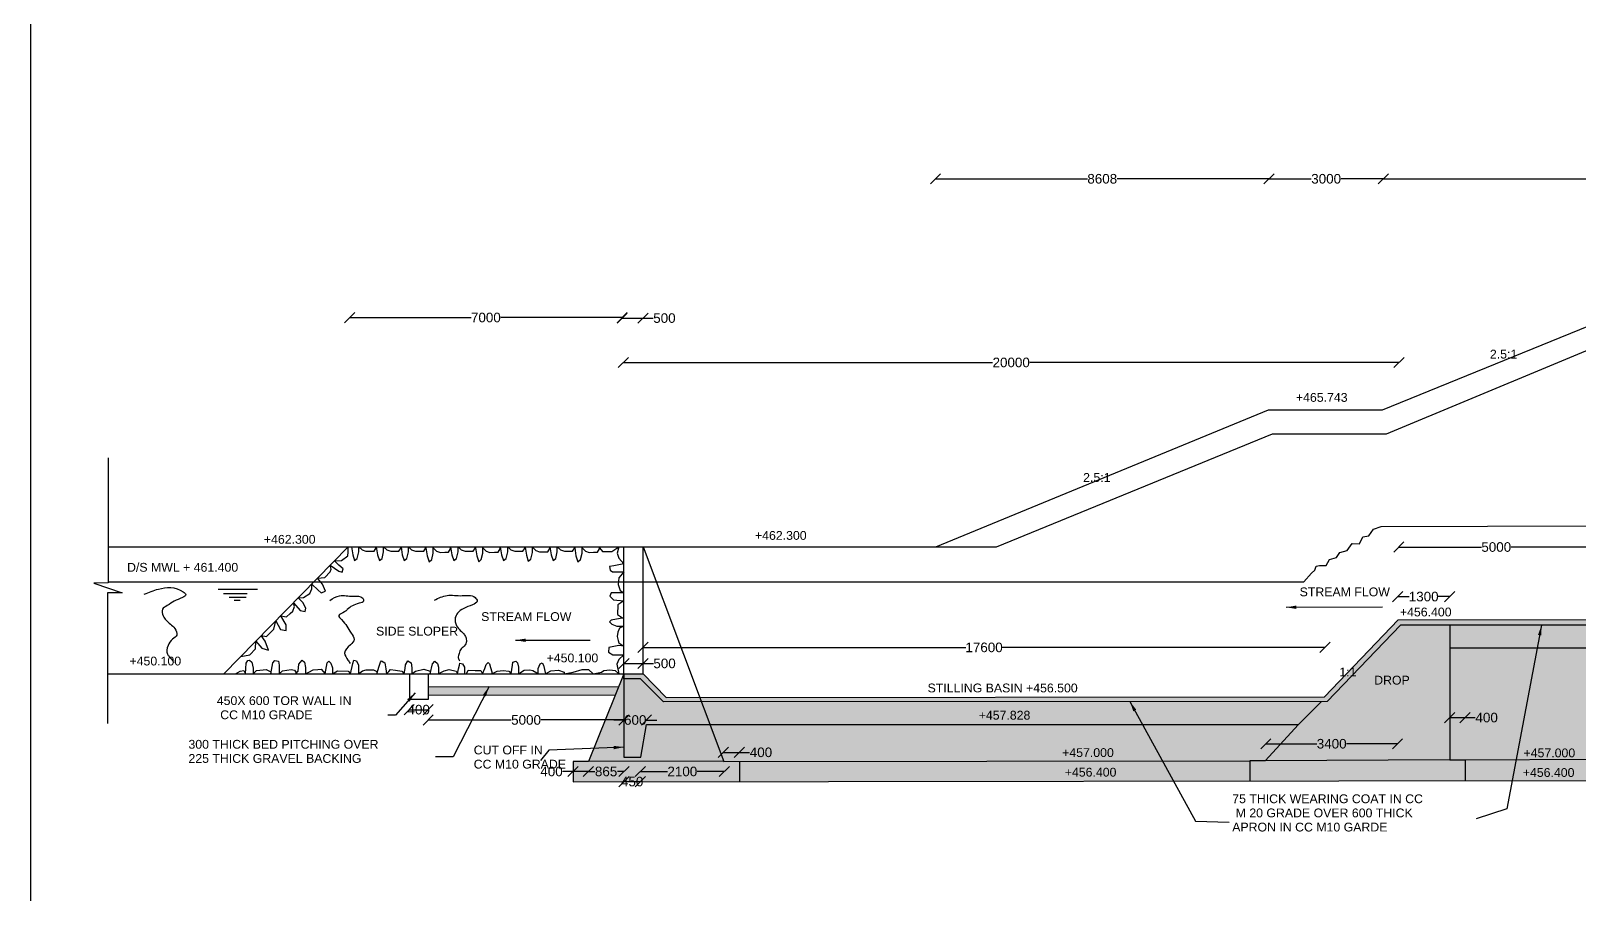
# Model space of a CAD drawing. Header units: metres. Extents: x 19593 to 20495, y 19582 to 20217.
# Drawn here: x 19593.2 to 19835.1, y 19947.4 to 20082.2 of the extents above; entities that cross this region are included whole.
import ezdxf

# ---------------------------------------------------------------- set-up
doc = ezdxf.new("R2010")
doc.units = ezdxf.units.M
doc.header["$MEASUREMENT"] = 0
doc.layers.add('DRAWING', color=2, linetype='Continuous')
doc.layers.add('TEXT', color=255, linetype='Continuous')
doc.styles.get("Standard").update_dxf_attribs({"font": 'arial.ttf'})
doc.dimstyles.get("Standard").update_dxf_attribs({"dimtxt": 1.5, "dimasz": 1.6, "dimexe": 0.18, "dimexo": 0.0625, "dimgap": 0.09, "dimtad": 0, "dimtih": 1, "dimtoh": 1, "dimdec": 4, "dimzin": 0, "dimdsep": 46, "dimtxsty": 'Standard', "dimblk": 'OBLIQUE', "dimcen": 0.09, "dimse1": 1, "dimse2": 1, "dimadec": 0, "dimazin": 0, "dimtfac": 1, "dimtdec": 4, "dimtofl": 0, "dimtmove": 0, "dimatfit": 3, "dimfxl": 1, "dimtolj": 1, "dimtzin": 0, "dimarcsym": 0})
pattern_1 = [(50, (0, 0), (0.537945137, -0.047064101), [0.05625, -0.61875]), (355, (0, 0), (-0.1040635, 0.5641441), [0.045, -0.495]), (100.4514445, (0.04483, -0.0039), (0.433881635, 0.517079993), [0.047805144, -0.525856584]), (46.1842, (0, 0.15), (0.800430998, -0.12413946), [0.084375, -0.928125]), (96.6356355, (0.0667, 0.13966), (0.70099646, 0.73058895), [0.071707756, -0.78878532]), (351.184164, (0, 0.15), (0.70099646, 0.73058895), [0.0675, -0.7425]), (21, (0.075, 0.1125), (0.447680289, -0.301964168), [0.05625, -0.61875]), (326, (0.075, 0.1125), (0.182486499, 0.543862534), [0.045, -0.495]), (71.4514447, (0.1123, 0.08734), (0.630166783, 0.241898365), [0.047805143, -0.525856584]), (37.5, (0, 0), (0.0091198915, 0.2496703904), [0, -0.489, 0, -0.5025, 0, -0.496875]), (7.5, (0, 0), (0.197302153, 0.295808784), [0, -0.2865, 0, -0.47775, 0, -0.189375]), (327.5, (-0.16725, 0), (0.4003668271, -0.0169161538), [0, -0.1875, 0, -0.585, 0, -0.77625]), (317.5, (-0.24225, 0), (0.437389627, 0.0750787367), [0, -0.24375, 0, -0.3885, 0, -0.55125])]

# ---------------------------------------------------------------- blocks, each defined once
blk = doc.blocks.new('_Oblique')
at = {"color": 0, "linetype": 'ByBlock', "lineweight": -2}
blk.add_line((-0.5, -0.5), (0.5, 0.5), dxfattribs=at)
blk = doc.blocks.new('*D9')
at = {"layer": 'Defpoints', "color": 0, "transparency": 16777216}
for p in [(19642.96, 20037.33), (19685.55, 20037.42), (19685.55, 20037.33)]:
    blk.add_point(p, dxfattribs=at)
at = {"layer": 'DRAWING', "color": 0, "lineweight": -2, "transparency": 16777216}
for p, q in [((19642.96, 20037.42), (19661.93, 20037.42)), ((19685.55, 20037.42), (19666.58, 20037.42))]:
    blk.add_line(p, q, dxfattribs=at)
at = {"layer": 'DRAWING', "color": 0, "lineweight": -2, "transparency": 16777216, "xscale": 1.6, "yscale": 1.6, "zscale": 1.6, "rotation": 180}
blk.add_blockref('_Oblique', (19642.96, 20037.42), dxfattribs=at)
at = {"layer": 'DRAWING', "color": 0, "lineweight": -2, "transparency": 16777216, "xscale": 1.6, "yscale": 1.6, "zscale": 1.6}
blk.add_blockref('_Oblique', (19685.55, 20037.42), dxfattribs=at)
at = {"layer": 'DRAWING', "color": 0, "transparency": 16777216, "insert": (19664.25, 20037.42), "char_height": 1.5, "attachment_point": 5}
blk.add_mtext('\\A1;7000', dxfattribs=at)
blk = doc.blocks.new('*D10')
at = {"layer": 'Defpoints', "color": 0, "transparency": 16777216}
for p in [(19685.55, 20037.42), (19688.8, 20037.42), (19688.8, 20037.33)]:
    blk.add_point(p, dxfattribs=at)
at = {"layer": 'DRAWING', "color": 0, "lineweight": -2, "transparency": 16777216}
for p, q in [((19685.55, 20037.33), (19688.8, 20037.33)), ((19688.8, 20037.33), (19690.4, 20037.33))]:
    blk.add_line(p, q, dxfattribs=at)
at = {"layer": 'DRAWING', "color": 0, "lineweight": -2, "transparency": 16777216, "xscale": 1.6, "yscale": 1.6, "zscale": 1.6, "rotation": 180}
blk.add_blockref('_Oblique', (19685.55, 20037.33), dxfattribs=at)
at = {"layer": 'DRAWING', "color": 0, "lineweight": -2, "transparency": 16777216, "xscale": 1.6, "yscale": 1.6, "zscale": 1.6}
blk.add_blockref('_Oblique', (19688.8, 20037.33), dxfattribs=at)
at = {"layer": 'DRAWING', "color": 0, "transparency": 16777216, "insert": (19692.15, 20037.33), "char_height": 1.5, "attachment_point": 5}
blk.add_mtext('\\A1;500', dxfattribs=at)
blk = doc.blocks.new('*D11')
at = {"layer": 'Defpoints', "color": 0, "transparency": 16777216}
for p in [(19685.72, 20030.49), (19806.96, 20030.49), (19806.96, 20030.4)]:
    blk.add_point(p, dxfattribs=at)
at = {"layer": 'DRAWING', "color": 0, "lineweight": -2, "transparency": 16777216}
for p, q in [((19685.72, 20030.4), (19743.42, 20030.4)), ((19806.96, 20030.4), (19749.27, 20030.4))]:
    blk.add_line(p, q, dxfattribs=at)
at = {"layer": 'DRAWING', "color": 0, "lineweight": -2, "transparency": 16777216, "xscale": 1.6, "yscale": 1.6, "zscale": 1.6, "rotation": 180}
blk.add_blockref('_Oblique', (19685.72, 20030.4), dxfattribs=at)
at = {"layer": 'DRAWING', "color": 0, "lineweight": -2, "transparency": 16777216, "xscale": 1.6, "yscale": 1.6, "zscale": 1.6}
blk.add_blockref('_Oblique', (19806.96, 20030.4), dxfattribs=at)
at = {"layer": 'DRAWING', "color": 0, "transparency": 16777216, "insert": (19746.34, 20030.4), "char_height": 1.5, "attachment_point": 5}
blk.add_mtext('\\A1;20000', dxfattribs=at)
blk = doc.blocks.new('*D12')
at = {"layer": 'Defpoints', "color": 0, "transparency": 16777216}
for p in [(19734.51, 20059.02), (19786.62, 20059.09), (19786.62, 20059.02)]:
    blk.add_point(p, dxfattribs=at)
at = {"layer": 'DRAWING', "color": 0, "lineweight": -2, "transparency": 16777216}
for p, q in [((19734.51, 20059.09), (19758.24, 20059.09)), ((19786.62, 20059.09), (19762.9, 20059.09))]:
    blk.add_line(p, q, dxfattribs=at)
at = {"layer": 'DRAWING', "color": 0, "lineweight": -2, "transparency": 16777216, "xscale": 1.6, "yscale": 1.6, "zscale": 1.6, "rotation": 180}
blk.add_blockref('_Oblique', (19734.51, 20059.09), dxfattribs=at)
at = {"layer": 'DRAWING', "color": 0, "lineweight": -2, "transparency": 16777216, "xscale": 1.6, "yscale": 1.6, "zscale": 1.6}
blk.add_blockref('_Oblique', (19786.62, 20059.09), dxfattribs=at)
at = {"layer": 'DRAWING', "color": 0, "transparency": 16777216, "insert": (19760.57, 20059.09), "char_height": 1.5, "attachment_point": 5}
blk.add_mtext('\\A1;8608', dxfattribs=at)
blk = doc.blocks.new('*D13')
at = {"layer": 'Defpoints', "color": 0, "transparency": 16777216}
for p in [(19786.62, 20059.09), (19804.5, 20059.09), (19804.5, 20059.09)]:
    blk.add_point(p, dxfattribs=at)
at = {"layer": 'DRAWING', "color": 0, "lineweight": -2, "transparency": 16777216}
for p, q in [((19786.62, 20059.09), (19793.23, 20059.09)), ((19804.5, 20059.09), (19797.89, 20059.09))]:
    blk.add_line(p, q, dxfattribs=at)
at = {"layer": 'DRAWING', "color": 0, "lineweight": -2, "transparency": 16777216, "xscale": 1.6, "yscale": 1.6, "zscale": 1.6, "rotation": 180}
blk.add_blockref('_Oblique', (19786.62, 20059.09), dxfattribs=at)
at = {"layer": 'DRAWING', "color": 0, "lineweight": -2, "transparency": 16777216, "xscale": 1.6, "yscale": 1.6, "zscale": 1.6}
blk.add_blockref('_Oblique', (19804.5, 20059.09), dxfattribs=at)
at = {"layer": 'DRAWING', "color": 0, "transparency": 16777216, "insert": (19795.56, 20059.09), "char_height": 1.5, "attachment_point": 5}
blk.add_mtext('\\A1;3000', dxfattribs=at)
blk = doc.blocks.new('*D14')
at = {"layer": 'Defpoints', "color": 0, "transparency": 16777216}
for p in [(19804.5, 20059.09), (19880.76, 20059.09), (19880.76, 20059.09)]:
    blk.add_point(p, dxfattribs=at)
at = {"layer": 'DRAWING', "color": 0, "lineweight": -2, "transparency": 16777216}
for p, q in [((19804.5, 20059.09), (19839.79, 20059.09)), ((19880.76, 20059.09), (19845.47, 20059.09))]:
    blk.add_line(p, q, dxfattribs=at)
at = {"layer": 'DRAWING', "color": 0, "lineweight": -2, "transparency": 16777216, "xscale": 1.6, "yscale": 1.6, "zscale": 1.6, "rotation": 180}
blk.add_blockref('_Oblique', (19804.5, 20059.09), dxfattribs=at)
at = {"layer": 'DRAWING', "color": 0, "lineweight": -2, "transparency": 16777216, "xscale": 1.6, "yscale": 1.6, "zscale": 1.6}
blk.add_blockref('_Oblique', (19880.76, 20059.09), dxfattribs=at)
at = {"layer": 'DRAWING', "color": 0, "transparency": 16777216, "insert": (19842.63, 20059.09), "char_height": 1.5, "attachment_point": 5}
blk.add_mtext('\\A1;12500', dxfattribs=at)
blk = doc.blocks.new('*D46')
at = {"layer": 'Defpoints', "color": 0, "transparency": 16777216}
for p in [(19652.26, 19976.17), (19655.24, 19976.17), (19655.24, 19976.17)]:
    blk.add_point(p, dxfattribs=at)
at = {"layer": 'DRAWING', "color": 0, "lineweight": -2, "transparency": 16777216}
blk.add_line((19652.26, 19976.17), (19655.24, 19976.17), dxfattribs=at)
at = {"layer": 'DRAWING', "color": 0, "lineweight": -2, "transparency": 16777216, "xscale": 1.6, "yscale": 1.6, "zscale": 1.6, "rotation": 180}
blk.add_blockref('_Oblique', (19652.26, 19976.17), dxfattribs=at)
at = {"layer": 'DRAWING', "color": 0, "lineweight": -2, "transparency": 16777216, "xscale": 1.6, "yscale": 1.6, "zscale": 1.6}
blk.add_blockref('_Oblique', (19655.24, 19976.17), dxfattribs=at)
at = {"layer": 'DRAWING', "color": 0, "transparency": 16777216, "insert": (19653.75, 19976.17), "char_height": 1.5, "attachment_point": 5}
blk.add_mtext('\\A1;400', dxfattribs=at)
blk = doc.blocks.new('*D47')
at = {"layer": 'Defpoints', "color": 0, "transparency": 16777216}
for p in [(19655.24, 19974.55), (19685.83, 19974.56), (19685.83, 19974.55)]:
    blk.add_point(p, dxfattribs=at)
at = {"layer": 'DRAWING', "color": 0, "lineweight": -2, "transparency": 16777216}
for p, q in [((19655.24, 19974.56), (19668.21, 19974.56)), ((19685.83, 19974.56), (19672.86, 19974.56))]:
    blk.add_line(p, q, dxfattribs=at)
at = {"layer": 'DRAWING', "color": 0, "lineweight": -2, "transparency": 16777216, "xscale": 1.6, "yscale": 1.6, "zscale": 1.6, "rotation": 180}
blk.add_blockref('_Oblique', (19655.24, 19974.56), dxfattribs=at)
at = {"layer": 'DRAWING', "color": 0, "lineweight": -2, "transparency": 16777216, "xscale": 1.6, "yscale": 1.6, "zscale": 1.6}
blk.add_blockref('_Oblique', (19685.83, 19974.56), dxfattribs=at)
at = {"layer": 'DRAWING', "color": 0, "transparency": 16777216, "insert": (19670.53, 19974.56), "char_height": 1.5, "attachment_point": 5}
blk.add_mtext('\\A1;5000', dxfattribs=at)
blk = doc.blocks.new('*D48')
at = {"layer": 'Defpoints', "color": 0, "transparency": 16777216}
for p in [(19688.82, 19985.92), (19795.37, 19985.92), (19795.37, 19985.89)]:
    blk.add_point(p, dxfattribs=at)
at = {"layer": 'DRAWING', "color": 0, "lineweight": -2, "transparency": 16777216}
for p, q in [((19688.82, 19985.89), (19739.26, 19985.89)), ((19795.37, 19985.89), (19744.94, 19985.89))]:
    blk.add_line(p, q, dxfattribs=at)
at = {"layer": 'DRAWING', "color": 0, "lineweight": -2, "transparency": 16777216, "xscale": 1.6, "yscale": 1.6, "zscale": 1.6, "rotation": 180}
blk.add_blockref('_Oblique', (19688.82, 19985.89), dxfattribs=at)
at = {"layer": 'DRAWING', "color": 0, "lineweight": -2, "transparency": 16777216, "xscale": 1.6, "yscale": 1.6, "zscale": 1.6}
blk.add_blockref('_Oblique', (19795.37, 19985.89), dxfattribs=at)
at = {"layer": 'DRAWING', "color": 0, "transparency": 16777216, "insert": (19742.1, 19985.89), "char_height": 1.5, "attachment_point": 5}
blk.add_mtext('\\A1;17600', dxfattribs=at)
blk = doc.blocks.new('*D49')
at = {"layer": 'Defpoints', "color": 0, "transparency": 16777216}
for p in [(19677.88, 19966.51), (19680.25, 19966.51), (19680.25, 19966.51)]:
    blk.add_point(p, dxfattribs=at)
at = {"layer": 'DRAWING', "color": 0, "lineweight": -2, "transparency": 16777216}
for p, q in [((19677.88, 19966.51), (19676.28, 19966.51)), ((19680.25, 19966.51), (19677.88, 19966.51))]:
    blk.add_line(p, q, dxfattribs=at)
at = {"layer": 'DRAWING', "color": 0, "lineweight": -2, "transparency": 16777216, "xscale": 1.6, "yscale": 1.6, "zscale": 1.6, "rotation": 180}
blk.add_blockref('_Oblique', (19677.88, 19966.51), dxfattribs=at)
at = {"layer": 'DRAWING', "color": 0, "lineweight": -2, "transparency": 16777216, "xscale": 1.6, "yscale": 1.6, "zscale": 1.6}
blk.add_blockref('_Oblique', (19680.25, 19966.51), dxfattribs=at)
at = {"layer": 'DRAWING', "color": 0, "transparency": 16777216, "insert": (19674.51, 19966.51), "char_height": 1.5, "attachment_point": 5}
blk.add_mtext('\\A1;400', dxfattribs=at)
blk = doc.blocks.new('*D50')
at = {"layer": 'Defpoints', "color": 0, "transparency": 16777216}
for p in [(19680.25, 19966.51), (19685.83, 19966.51), (19685.83, 19966.51)]:
    blk.add_point(p, dxfattribs=at)
at = {"layer": 'DRAWING', "color": 0, "lineweight": -2, "transparency": 16777216}
for p, q in [((19680.25, 19966.51), (19681.29, 19966.51)), ((19685.83, 19966.51), (19684.8, 19966.51))]:
    blk.add_line(p, q, dxfattribs=at)
at = {"layer": 'DRAWING', "color": 0, "lineweight": -2, "transparency": 16777216, "xscale": 1.6, "yscale": 1.6, "zscale": 1.6, "rotation": 180}
blk.add_blockref('_Oblique', (19680.25, 19966.51), dxfattribs=at)
at = {"layer": 'DRAWING', "color": 0, "lineweight": -2, "transparency": 16777216, "xscale": 1.6, "yscale": 1.6, "zscale": 1.6}
blk.add_blockref('_Oblique', (19685.83, 19966.51), dxfattribs=at)
at = {"layer": 'DRAWING', "color": 0, "transparency": 16777216, "insert": (19683.04, 19966.51), "char_height": 1.5, "attachment_point": 5}
blk.add_mtext('\\A1;865', dxfattribs=at)
blk = doc.blocks.new('*D51')
at = {"layer": 'Defpoints', "color": 0, "transparency": 16777216}
for p in [(19685.83, 19966.51), (19688.39, 19966.51), (19688.39, 19964.93)]:
    blk.add_point(p, dxfattribs=at)
at = {"layer": 'DRAWING', "color": 0, "lineweight": -2, "transparency": 16777216}
blk.add_line((19685.83, 19964.93), (19688.39, 19964.93), dxfattribs=at)
at = {"layer": 'DRAWING', "color": 0, "lineweight": -2, "transparency": 16777216, "xscale": 1.6, "yscale": 1.6, "zscale": 1.6, "rotation": 180}
blk.add_blockref('_Oblique', (19685.83, 19964.93), dxfattribs=at)
at = {"layer": 'DRAWING', "color": 0, "lineweight": -2, "transparency": 16777216, "xscale": 1.6, "yscale": 1.6, "zscale": 1.6}
blk.add_blockref('_Oblique', (19688.39, 19964.93), dxfattribs=at)
at = {"layer": 'DRAWING', "color": 0, "transparency": 16777216, "insert": (19687.11, 19964.93), "char_height": 1.5, "attachment_point": 5}
blk.add_mtext('\\A1;450', dxfattribs=at)
blk = doc.blocks.new('*D52')
at = {"layer": 'Defpoints', "color": 0, "transparency": 16777216}
for p in [(19688.39, 19966.51), (19701.51, 19966.51), (19701.51, 19966.51)]:
    blk.add_point(p, dxfattribs=at)
at = {"layer": 'DRAWING', "color": 0, "lineweight": -2, "transparency": 16777216}
for p, q in [((19688.39, 19966.51), (19692.61, 19966.51)), ((19701.51, 19966.51), (19697.29, 19966.51))]:
    blk.add_line(p, q, dxfattribs=at)
at = {"layer": 'DRAWING', "color": 0, "lineweight": -2, "transparency": 16777216, "xscale": 1.6, "yscale": 1.6, "zscale": 1.6, "rotation": 180}
blk.add_blockref('_Oblique', (19688.39, 19966.51), dxfattribs=at)
at = {"layer": 'DRAWING', "color": 0, "lineweight": -2, "transparency": 16777216, "xscale": 1.6, "yscale": 1.6, "zscale": 1.6}
blk.add_blockref('_Oblique', (19701.51, 19966.51), dxfattribs=at)
at = {"layer": 'DRAWING', "color": 0, "transparency": 16777216, "insert": (19694.95, 19966.51), "char_height": 1.5, "attachment_point": 5}
blk.add_mtext('\\A1;2100', dxfattribs=at)
blk = doc.blocks.new('*D53')
at = {"layer": 'Defpoints', "color": 0, "transparency": 16777216}
for p in [(19701.35, 19969.55), (19703.86, 19969.55), (19703.86, 19969.5)]:
    blk.add_point(p, dxfattribs=at)
at = {"layer": 'DRAWING', "color": 0, "lineweight": -2, "transparency": 16777216}
for p, q in [((19701.35, 19969.5), (19703.86, 19969.5)), ((19703.86, 19969.5), (19705.46, 19969.5))]:
    blk.add_line(p, q, dxfattribs=at)
at = {"layer": 'DRAWING', "color": 0, "lineweight": -2, "transparency": 16777216, "xscale": 1.6, "yscale": 1.6, "zscale": 1.6, "rotation": 180}
blk.add_blockref('_Oblique', (19701.35, 19969.5), dxfattribs=at)
at = {"layer": 'DRAWING', "color": 0, "lineweight": -2, "transparency": 16777216, "xscale": 1.6, "yscale": 1.6, "zscale": 1.6}
blk.add_blockref('_Oblique', (19703.86, 19969.5), dxfattribs=at)
at = {"layer": 'DRAWING', "color": 0, "transparency": 16777216, "insert": (19707.24, 19969.5), "char_height": 1.5, "attachment_point": 5}
blk.add_mtext('\\A1;400', dxfattribs=at)
blk = doc.blocks.new('*D54')
at = {"layer": 'Defpoints', "color": 0, "transparency": 16777216}
for p in [(19685.83, 19974.56), (19689.35, 19974.56), (19689.35, 19974.55)]:
    blk.add_point(p, dxfattribs=at)
at = {"layer": 'DRAWING', "color": 0, "lineweight": -2, "transparency": 16777216}
for p, q in [((19685.83, 19974.55), (19684.23, 19974.55)), ((19689.35, 19974.55), (19690.95, 19974.55))]:
    blk.add_line(p, q, dxfattribs=at)
at = {"layer": 'DRAWING', "color": 0, "lineweight": -2, "transparency": 16777216, "xscale": 1.6, "yscale": 1.6, "zscale": 1.6}
blk.add_blockref('_Oblique', (19685.83, 19974.55), dxfattribs=at)
at = {"layer": 'DRAWING', "color": 0, "lineweight": -2, "transparency": 16777216, "xscale": 1.6, "yscale": 1.6, "zscale": 1.6, "rotation": 180}
blk.add_blockref('_Oblique', (19689.35, 19974.55), dxfattribs=at)
at = {"layer": 'DRAWING', "color": 0, "transparency": 16777216, "insert": (19687.59, 19974.55), "char_height": 1.5, "attachment_point": 5}
blk.add_mtext('\\A1;600', dxfattribs=at)
blk = doc.blocks.new('*D55')
at = {"layer": 'Defpoints', "color": 0, "transparency": 16777216}
for p in [(19685.83, 19983.39), (19688.82, 19983.39), (19688.82, 19983.39)]:
    blk.add_point(p, dxfattribs=at)
at = {"layer": 'DRAWING', "color": 0, "lineweight": -2, "transparency": 16777216}
for p, q in [((19685.83, 19983.39), (19688.82, 19983.39)), ((19688.82, 19983.39), (19690.42, 19983.39))]:
    blk.add_line(p, q, dxfattribs=at)
at = {"layer": 'DRAWING', "color": 0, "lineweight": -2, "transparency": 16777216, "xscale": 1.6, "yscale": 1.6, "zscale": 1.6, "rotation": 180}
blk.add_blockref('_Oblique', (19685.83, 19983.39), dxfattribs=at)
at = {"layer": 'DRAWING', "color": 0, "lineweight": -2, "transparency": 16777216, "xscale": 1.6, "yscale": 1.6, "zscale": 1.6}
blk.add_blockref('_Oblique', (19688.82, 19983.39), dxfattribs=at)
at = {"layer": 'DRAWING', "color": 0, "transparency": 16777216, "insert": (19692.17, 19983.39), "char_height": 1.5, "attachment_point": 5}
blk.add_mtext('\\A1;500', dxfattribs=at)
blk = doc.blocks.new('*D56')
at = {"layer": 'Defpoints', "color": 0, "transparency": 16777216}
for p in [(19786.13, 19970.7), (19806.71, 19970.84), (19806.71, 19970.7)]:
    blk.add_point(p, dxfattribs=at)
at = {"layer": 'DRAWING', "color": 0, "lineweight": -2, "transparency": 16777216}
for p, q in [((19786.13, 19970.84), (19794.09, 19970.84)), ((19806.71, 19970.84), (19798.75, 19970.84))]:
    blk.add_line(p, q, dxfattribs=at)
at = {"layer": 'DRAWING', "color": 0, "lineweight": -2, "transparency": 16777216, "xscale": 1.6, "yscale": 1.6, "zscale": 1.6, "rotation": 180}
blk.add_blockref('_Oblique', (19786.13, 19970.84), dxfattribs=at)
at = {"layer": 'DRAWING', "color": 0, "lineweight": -2, "transparency": 16777216, "xscale": 1.6, "yscale": 1.6, "zscale": 1.6}
blk.add_blockref('_Oblique', (19806.71, 19970.84), dxfattribs=at)
at = {"layer": 'DRAWING', "color": 0, "transparency": 16777216, "insert": (19796.42, 19970.84), "char_height": 1.5, "attachment_point": 5}
blk.add_mtext('\\A1;3400', dxfattribs=at)
blk = doc.blocks.new('*D57')
at = {"layer": 'Defpoints', "color": 0, "transparency": 16777216}
for p in [(19814.86, 19975.07), (19817.26, 19975.07), (19817.26, 19974.93)]:
    blk.add_point(p, dxfattribs=at)
at = {"layer": 'DRAWING', "color": 0, "lineweight": -2, "transparency": 16777216}
for p, q in [((19814.86, 19974.93), (19817.26, 19974.93)), ((19817.26, 19974.93), (19818.86, 19974.93))]:
    blk.add_line(p, q, dxfattribs=at)
at = {"layer": 'DRAWING', "color": 0, "lineweight": -2, "transparency": 16777216, "xscale": 1.6, "yscale": 1.6, "zscale": 1.6, "rotation": 180}
blk.add_blockref('_Oblique', (19814.86, 19974.93), dxfattribs=at)
at = {"layer": 'DRAWING', "color": 0, "lineweight": -2, "transparency": 16777216, "xscale": 1.6, "yscale": 1.6, "zscale": 1.6}
blk.add_blockref('_Oblique', (19817.26, 19974.93), dxfattribs=at)
at = {"layer": 'DRAWING', "color": 0, "transparency": 16777216, "insert": (19820.64, 19974.93), "char_height": 1.5, "attachment_point": 5}
blk.add_mtext('\\A1;400', dxfattribs=at)
blk = doc.blocks.new('*D58')
at = {"layer": 'Defpoints', "color": 0, "transparency": 16777216}
for p in [(19806.74, 19993.75), (19814.86, 19993.83), (19814.86, 19993.75)]:
    blk.add_point(p, dxfattribs=at)
at = {"layer": 'DRAWING', "color": 0, "lineweight": -2, "transparency": 16777216}
for p, q in [((19806.74, 19993.83), (19808.54, 19993.83)), ((19814.86, 19993.83), (19813.06, 19993.83))]:
    blk.add_line(p, q, dxfattribs=at)
at = {"layer": 'DRAWING', "color": 0, "lineweight": -2, "transparency": 16777216, "xscale": 1.6, "yscale": 1.6, "zscale": 1.6, "rotation": 180}
blk.add_blockref('_Oblique', (19806.74, 19993.83), dxfattribs=at)
at = {"layer": 'DRAWING', "color": 0, "lineweight": -2, "transparency": 16777216, "xscale": 1.6, "yscale": 1.6, "zscale": 1.6}
blk.add_blockref('_Oblique', (19814.86, 19993.83), dxfattribs=at)
at = {"layer": 'DRAWING', "color": 0, "transparency": 16777216, "insert": (19810.8, 19993.83), "char_height": 1.5, "attachment_point": 5}
blk.add_mtext('\\A1;1300', dxfattribs=at)
blk = doc.blocks.new('*D59')
at = {"layer": 'Defpoints', "color": 0, "transparency": 16777216}
for p in [(19806.91, 20001.62), (19837.37, 20001.62), (19837.37, 20001.57)]:
    blk.add_point(p, dxfattribs=at)
at = {"layer": 'DRAWING', "color": 0, "lineweight": -2, "transparency": 16777216}
for p, q in [((19806.91, 20001.57), (19819.81, 20001.57)), ((19837.37, 20001.57), (19824.46, 20001.57))]:
    blk.add_line(p, q, dxfattribs=at)
at = {"layer": 'DRAWING', "color": 0, "lineweight": -2, "transparency": 16777216, "xscale": 1.6, "yscale": 1.6, "zscale": 1.6, "rotation": 180}
blk.add_blockref('_Oblique', (19806.91, 20001.57), dxfattribs=at)
at = {"layer": 'DRAWING', "color": 0, "lineweight": -2, "transparency": 16777216, "xscale": 1.6, "yscale": 1.6, "zscale": 1.6}
blk.add_blockref('_Oblique', (19837.37, 20001.57), dxfattribs=at)
at = {"layer": 'DRAWING', "color": 0, "transparency": 16777216, "insert": (19822.14, 20001.57), "char_height": 1.5, "attachment_point": 5}
blk.add_mtext('\\A1;5000', dxfattribs=at)

msp = doc.modelspace()

# ---------------------------------------------------------------- hatches: boundary and pattern name
at = {"layer": 'DRAWING'}
h = msp.add_hatch(dxfattribs=at)
h.set_pattern_fill('AR-CONC', scale=0.075)
h.set_pattern_definition(pattern_1)
h.paths.add_polyline_path([(20203.23799, 19984.34599), (20074.10461, 19984.43641), (20074.10874, 19990.32842), (20037.15388, 19990.41716), (19806.81343, 19990.20306), (19795.27846, 19978.17033), (19692.4285, 19978.09279), (19688.82105, 19981.77185), (19685.83038, 19981.77185), (19680.30204, 19968.09474), (19677.88204, 19968.09474), (19677.88204, 19964.91567), (19837.45205, 19965.10288), (19837.45205, 19961.37031), (20203.20002, 19961.29076), (20203.20002, 19964.98337), (20203.17903, 19968.09988)])
h.paths.add_polyline_path([(19932.7818, 19986.38787), (19937.02805, 19986.38787), (19937.02805, 19989.47894), (19932.7818, 19989.47894)], flags=24)
h.paths.add_polyline_path([(19975.15223, 19981.34611), (19979.39848, 19981.34611), (19979.39848, 19984.43717), (19975.15223, 19984.43717)], flags=24)
h.paths.add_polyline_path([(20056.73344, 19986.35452), (20060.97969, 19986.35452), (20060.97969, 19989.44558), (20056.73344, 19989.44558)], flags=24)
h.paths.add_polyline_path([(19964.955, 19985.73299), (19973.73132, 19985.73299), (19973.73132, 19987.84128), (19964.955, 19987.84128)], flags=24)
h.paths.add_polyline_path([(20013.07255, 19986.15096), (20021.84887, 19986.15096), (20021.84887, 19988.25924), (20013.07255, 19988.25924)], flags=24)
h.paths.add_polyline_path([(20115.68527, 19978.26286), (20131.67606, 19978.26286), (20131.67606, 19980.39931), (20115.68527, 19980.39931)], flags=24)
h.paths.add_polyline_path([(19883.0624, 19961.26042), (19891.83872, 19961.26042), (19891.83872, 19963.36871), (19883.0624, 19963.36871)], flags=9)
h.paths.add_polyline_path([(19740.91209, 19974.24561), (19749.68842, 19974.24561), (19749.68842, 19976.3539), (19740.91209, 19976.3539)], flags=24)
h.paths.add_polyline_path([(19754.36246, 19965.34169), (19763.13878, 19965.34169), (19763.13878, 19967.44998), (19754.36246, 19967.44998)], flags=24)
h.paths.add_polyline_path([(19753.95364, 19968.40497), (19762.72996, 19968.40497), (19762.72996, 19970.51325), (19753.95364, 19970.51325)], flags=24)
h.paths.add_polyline_path([(19825.93766, 19965.29285), (19834.71399, 19965.29285), (19834.71399, 19967.40113), (19825.93766, 19967.40113)], flags=24)
h.paths.add_polyline_path([(19826.04984, 19968.35601), (19834.82616, 19968.35601), (19834.82616, 19970.4643), (19826.04984, 19970.4643)], flags=24)
h.paths.add_polyline_path([(19912.61737, 19981.40223), (19926.68437, 19981.40223), (19926.68437, 19983.53868), (19912.61737, 19983.53868)], flags=24)
h.paths.add_polyline_path([(19925.11079, 19971.06029), (19933.88711, 19971.06029), (19933.88711, 19973.16858), (19925.11079, 19973.16858)], flags=24)
h.paths.add_polyline_path([(19940.54315, 19963.87243), (19967.85607, 19963.87243), (19967.85607, 19966.00888), (19940.54315, 19966.00888)], flags=24)
h.paths.add_polyline_path([(19940.54315, 19966.08352), (19969.35455, 19966.08352), (19969.35455, 19968.21998), (19940.54315, 19968.21998)], flags=24)
h.paths.add_polyline_path([(20061.63443, 19961.22166), (20070.41076, 19961.22166), (20070.41076, 19963.32995), (20061.63443, 19963.32995)], flags=9)
h.paths.add_polyline_path([(20134.04107, 19963.71692), (20153.23677, 19963.71692), (20153.23677, 19965.85197), (20134.04107, 19965.85197)], flags=24)
h.paths.add_polyline_path([(20134.0406, 19965.92661), (20164.56783, 19965.92661), (20164.56783, 19968.06447), (20134.0406, 19968.06447)], flags=24)
h.paths.add_polyline_path([(19847.93564, 19986.25882), (19856.71196, 19986.25882), (19856.71196, 19988.36711), (19847.93564, 19988.36711)], flags=24)
h.paths.add_polyline_path([(19802.71081, 19979.71672), (19808.97841, 19979.71672), (19808.97841, 19981.85318), (19802.71081, 19981.85318)], flags=24)
h.paths.add_polyline_path([(19797.27685, 19981.02043), (19800.64091, 19981.02043), (19800.64091, 19983.09351), (19797.27685, 19983.09351)], flags=25)
h = msp.add_hatch(dxfattribs=at)
h.set_pattern_fill('AR-CONC', scale=0.075)
h.set_pattern_definition(pattern_1)
h.paths.add_polyline_path([(19684.99806, 19979.71269), (19655.26986, 19979.79762), (19655.26986, 19978.49284), (19684.4749, 19978.4184)])
h = msp.add_hatch(dxfattribs=at)
h.set_pattern_fill('AR-CONC', scale=0.075)
h.set_pattern_definition(pattern_1)
h.paths.add_polyline_path([(19697.9409, 19977.39074), (19692.02754, 19977.38598), (19688.42316, 19980.9683), (19685.83038, 19980.9683), (19685.83038, 19968.75147), (19688.45442, 19968.75147), (19689.33074, 19973.82927), (19699.28095, 19973.82927)])
h.paths.add_polyline_path([(19685.47638, 19972.99626), (19689.72263, 19972.99626), (19689.72263, 19976.08732), (19685.47638, 19976.08732)], flags=9)
h = msp.add_hatch(dxfattribs=at)
h.set_pattern_fill('AR-CONC', scale=0.075)
h.set_pattern_definition(pattern_1)
h.paths.add_polyline_path([(19794.85489, 19977.46881), (19697.9409, 19977.39074), (19699.28095, 19973.82927), (19791.25743, 19973.82927)])
h.paths.add_polyline_path([(19740.91209, 19974.24561), (19749.68842, 19974.24561), (19749.68842, 19976.3539), (19740.91209, 19976.3539)], flags=24)

# ---------------------------------------------------------------- linework, layer by layer
msp.add_lwpolyline([(19593.16253, 20216.99396), (20495.05055, 20216.99396), (20495.05055, 19581.83765), (19593.16253, 19581.83765)], close=True, dxfattribs=at)
at = {"layer": 'DRAWING', "color": 0}
for points in [[(19605.23402, 20001.62876), (19734.56368, 20001.62876), (19786.56138, 20023.01387), (19804.37602, 20023.01387), (19880.64538, 20054.02325), (19936.94079, 20054.17223), (20004.75537, 20019.5028), (20061.73048, 20019.5028), (20129.78498, 20054.42219), (20160.43122, 20054.42219), (20236.22699, 20023.09091), (20254.56919, 20023.09091), (20283.92641, 20010.82116), (20366.21324, 20010.6219)], [(19814.86367, 19985.82887), (19837.36767, 19985.82887), (19837.36767, 20008.61712), (19836.90917, 20009.44871), (19836.74044, 20010.17917), (19836.79668, 20010.94333), (19836.96541, 20011.51646), (19837.28037, 20011.96597), (19837.55033, 20012.26939), (19845.50826, 20041.21818), (19848.5029, 20041.20804), (19867.65278, 20012.01184), (20173.10207, 20011.95148)], [(19734.56368, 20001.62876), (19744.03764, 20001.62876), (19787.16887, 20019.26567), (19804.99042, 20019.26567), (19843.92504, 20035.45887)], [(19605.23402, 20015.51451), (19605.23402, 19996.00404), (19603.01291, 19995.93164), (19607.41885, 19994.42578), (19605.12892, 19994.42578), (19605.12892, 19974.00568)], [(19605.12892, 19981.77185), (19623.31566, 19981.77185), (19688.82105, 19981.77185), (19692.4285, 19978.09279), (19795.27846, 19978.17033), (19806.81343, 19990.20306), (20037.15388, 19990.41716), (20233.70169, 19989.94516), (20296.81097, 19989.85749), (20296.86166, 20010.78984), (20297.33409, 20010.78869)], [(20297.2425, 20010.78892), (20297.2425, 19988.9072), (20173.58369, 19989.35596), (20071.47534, 19989.68212), (19883.85457, 19989.36119), (19807.18565, 19989.38079), (19795.70757, 19977.4695), (19692.02754, 19977.38598), (19688.42316, 19980.9683), (19685.83038, 19980.9683), (19685.83038, 19981.77185)], [(19792.09527, 19996.14517), (19793.27317, 19997.50201), (19793.76734, 19997.98236), (19794.00774, 19998.6095), (19794.52862, 19998.71624), (19795.54368, 19998.67621), (19796.09477, 19999.64019), (19797.1766, 19999.9204), (19797.71084, 20000.73434), (19798.84609, 20001.05458), (19799.60738, 20002.14872), (19800.756, 20002.09535), (19801.27298, 20003.15393), (19802.21325, 20003.34607), (19802.96118, 20004.34948), (19804.17924, 20004.77646), (19837.36767, 20004.8872), (20203.10959, 20004.6409), (20366.27355, 20004.37679)], [(19642.74988, 20001.62876), (19623.31566, 19981.77185)], [(19688.82105, 19981.77185), (19688.82105, 20001.62876), (19701.44432, 19968.07963), (19680.30905, 19968.11207)], [(19685.83038, 19981.77185), (19685.83038, 20001.62876)], [(19605.23402, 19996.14517), (19792.09527, 19996.14517)], [(19814.86367, 19989.37882), (19814.86367, 19968.34908), (19817.28739, 19968.34908), (19817.29123, 19965.07922)], [(19652.29602, 19981.77185), (19652.29602, 19977.82339), (19655.26986, 19977.82339), (19655.26986, 19981.77185)], [(19655.26986, 19979.79762), (19684.99806, 19979.71269)], [(19685.83038, 19981.77185), (19680.30204, 19968.09474), (19677.88204, 19968.09474), (19677.88204, 19964.91567), (19837.45205, 19965.10288), (19837.45205, 19961.37031), (20203.20002, 19961.29076), (20203.20002, 19964.98337), (20305.34042, 19964.79826), (20305.34042, 19967.88419), (20203.17903, 19968.09988), (20203.20002, 19964.98337)], [(19685.83038, 19981.77185), (19685.83038, 19968.75147), (19688.45442, 19968.75147), (19689.33074, 19973.82927), (19791.25743, 19973.82927), (19794.85489, 19977.46881)], [(19655.26986, 19978.49284), (19684.4749, 19978.4184)], [(19791.25743, 19973.82927), (19786.05445, 19968.19478), (19783.64576, 19968.19478), (19783.64946, 19965.03976)], [(19701.44432, 19968.07963), (19783.64576, 19968.19478)], [(19703.86132, 19968.08302), (19703.865, 19964.94615)], [(19814.86367, 19968.34908), (19786.05445, 19968.19478)], [(19817.28739, 19968.34908), (19837.4385, 19968.43112)]]:
    msp.add_lwpolyline(points, dxfattribs=at)
at = {"layer": 'DRAWING'}
for points in [[(19625.95014, 19984.46363), (19627.38944, 19984.7386), (19628.26267, 19985.67428), (19628.32789, 19986.8931), (19629.26291, 19985.78529), (19630.27903, 19985.46811), (19629.78685, 19986.84784), (19629.15101, 19987.73412), (19629.97737, 19987.60431), (19631.13638, 19988.73029), (19631.40291, 19990.03499), (19632.13663, 19988.71443), (19633.02573, 19988.52412), (19633.02573, 19989.44394), (19632.18607, 19990.83519), (19633.08924, 19990.68094), (19633.67668, 19991.20428), (19634.07329, 19991.55761), (19634.32764, 19992.26683), (19634.18049, 19992.87299), (19635.25312, 19991.65118), (19636.03109, 19991.50845), (19636.12989, 19992.047), (19635.66592, 19992.88818), (19634.91482, 19993.62329), (19635.72943, 19993.71284), (19636.72967, 19994.33134), (19637.06835, 19995.0258), (19637.03466, 19995.78924), (19638.0686, 19994.83549), (19638.50073, 19994.43686), (19639.16483, 19994.70486), (19638.73384, 19995.77288), (19637.94203, 19996.71634), (19639.06957, 19996.82995), (19639.91104, 19997.68634), (19640.06981, 19998.09867), (19639.94438, 19998.76223), (19641.29233, 19997.78149), (19641.81627, 19997.65462), (19641.94213, 19998.17439), (19641.29233, 19998.74888), (19640.59718, 19999.42924), (19641.70579, 19999.45262), (19642.67429, 20000.21385), (19642.75367, 20000.75305), (19642.75367, 20001.62876)], [(19643.23621, 20001.62876), (19643.43666, 20000.36766), (19643.74276, 19999.45039), (19644.1509, 19999.7932), (19644.39207, 20000.80313), (19644.39207, 20001.62876)], [(19644.39207, 20001.62876), (19644.89593, 20001.12733), (19645.50289, 20000.91746), (19646.19156, 20000.92912), (19646.77699, 20000.93903), (19647.11368, 20001.45379), (19647.11368, 20001.62876)], [(19647.11368, 20001.62876), (19647.31413, 20000.36766), (19647.62024, 19999.45039), (19648.02838, 19999.7932), (19648.26955, 20000.80313), (19648.26955, 20001.62876)], [(19648.26955, 20001.62876), (19648.7734, 20001.12733), (19649.38037, 20000.91746), (19650.06904, 20000.92912), (19650.65446, 20000.93903), (19650.99116, 20001.45379), (19650.99116, 20001.62876)], [(19650.99116, 20001.62876), (19651.19161, 20000.36766), (19651.49771, 19999.45039), (19651.90585, 19999.7932), (19652.14702, 20000.80313), (19652.14702, 20001.62876)], [(19652.14702, 20001.62876), (19652.65088, 20001.12733), (19653.25784, 20000.91746), (19653.94651, 20000.92912), (19654.53194, 20000.93903), (19654.86863, 20001.45379), (19654.86863, 20001.62876)], [(19658.74611, 20001.62876), (19658.94656, 20000.36766), (19659.25266, 19999.45039), (19659.6608, 19999.7932), (19659.90197, 20000.80313), (19659.90197, 20001.62876)], [(19659.90197, 20001.62876), (19660.40583, 20001.12733), (19661.01279, 20000.91746), (19661.70146, 20000.92912), (19662.28689, 20000.93903), (19662.62358, 20001.45379), (19662.62358, 20001.62876)], [(19666.50106, 20001.62876), (19666.70151, 20000.36766), (19667.00761, 19999.45039), (19667.41575, 19999.7932), (19667.65692, 20000.80313), (19667.65692, 20001.62876)], [(19667.65692, 20001.62876), (19668.16078, 20001.12733), (19668.76774, 20000.91746), (19669.45641, 20000.92912), (19670.04184, 20000.93903), (19670.37853, 20001.45379), (19670.37853, 20001.62876)], [(19670.37853, 20001.54127), (19670.57898, 20000.28017), (19670.88509, 19999.3629), (19671.29323, 19999.70572), (19671.5344, 20000.71564), (19671.5344, 20001.54127)], [(19671.5344, 20001.54127), (19672.03825, 20001.03984), (19672.64522, 20000.82998), (19673.33389, 20000.84164), (19673.91931, 20000.85155), (19674.25601, 20001.3663), (19674.25601, 20001.54127)], [(19674.25601, 20001.62876), (19674.45646, 20000.36766), (19674.76256, 19999.45039), (19675.1707, 19999.7932), (19675.41187, 20000.80313), (19675.41187, 20001.62876)], [(19675.41187, 20001.62876), (19675.91573, 20001.12733), (19676.52269, 20000.91746), (19677.21136, 20000.92912), (19677.79679, 20000.93903), (19678.13348, 20001.45379), (19678.13348, 20001.62876)], [(19682.01096, 20001.45379), (19682.46554, 20000.88557), (19683.93687, 20000.87116), (19685.01874, 20001.62876), (19684.77352, 20000.62621), (19685.00432, 19999.83374), (19685.83038, 19998.926), (19684.22679, 19998.64706), (19683.55538, 19998.53027), (19683.65308, 19997.96856), (19684.02484, 19997.68168), (19685.83038, 19997.68168), (19685.04914, 19996.75435), (19684.90489, 19995.74575), (19685.22224, 19994.80919), (19685.83038, 19994.43457), (19684.97701, 19994.43457), (19683.85187, 19994.43457), (19683.60665, 19993.88704), (19684.21249, 19993.35393), (19685.83038, 19993.19543), (19684.84796, 19992.56597), (19684.81911, 19991.03866), (19685.59806, 19990.53436), (19685.83038, 19990.53436), (19683.8238, 19990.17414), (19683.56415, 19989.91479), (19683.94598, 19989.53253), (19684.73256, 19989.19436), (19685.83038, 19989.19436), (19685.1433, 19988.88652), (19684.85988, 19988.25965), (19684.74854, 19987.58222), (19684.93074, 19986.9958), (19685.04208, 19986.59136), (19685.83038, 19986.10604), (19685.03961, 19986.20087), (19683.47001, 19985.89377), (19683.43765, 19985.15027), (19684.0849, 19984.71387), (19685.33087, 19984.76236), (19685.83038, 19984.76236), (19685.02343, 19984.00269), (19684.6998, 19983.25919), (19685.00811, 19981.77185)], [(19654.86863, 20001.45379), (19655.06908, 20000.19269), (19655.37519, 19999.27541), (19655.78333, 19999.61823), (19656.0245, 20000.62816), (19656.0245, 20001.45379)], [(19656.0245, 20001.45379), (19656.52835, 20000.95236), (19657.13532, 20000.74249), (19657.82399, 20000.75415), (19658.40941, 20000.76406), (19658.74611, 20001.27881), (19658.74611, 20001.45379)], [(19662.62358, 20001.45379), (19662.82403, 20000.19269), (19663.13014, 19999.27541), (19663.53828, 19999.61823), (19663.77945, 20000.62816), (19663.77945, 20001.45379)], [(19663.77945, 20001.45379), (19664.2833, 20000.95236), (19664.89027, 20000.74249), (19665.57894, 20000.75415), (19666.16436, 20000.76406), (19666.50106, 20001.27881), (19666.50106, 20001.45379)], [(19678.13348, 20001.45379), (19678.33393, 20000.19269), (19678.64004, 19999.27541), (19679.04818, 19999.61823), (19679.28935, 20000.62816), (19679.28935, 20001.45379)], [(19679.28935, 20001.45379), (19679.7932, 20000.95236), (19680.40017, 20000.74249), (19681.08884, 20000.75415), (19681.67426, 20000.76406), (19682.01096, 20001.27881), (19682.01096, 20001.45379)], [(19625.14335, 19981.77185), (19625.83249, 19982.20836), (19626.42077, 19982.27552), (19626.70651, 19981.77185), (19626.79055, 19983.45075), (19627.04267, 19983.8369), (19627.32841, 19983.88727), (19627.68138, 19983.60186), (19627.89988, 19982.64488), (19627.89988, 19981.77185), (19628.42093, 19982.3091), (19629.46303, 19982.40983), (19629.92287, 19982.45428), (19630.6396, 19982.09084), (19630.6396, 19981.77185), (19630.94214, 19983.46754), (19631.29511, 19983.87048), (19631.83297, 19983.75296), (19631.95063, 19983.09818), (19631.95063, 19981.77185), (19632.48849, 19982.24194), (19633.79952, 19982.4602), (19634.32057, 19982.32588), (19634.57726, 19982.03851), (19634.57726, 19981.77185), (19634.91343, 19982.17283), (19634.99747, 19983.29769), (19635.53532, 19983.9021), (19635.90427, 19983.57378), (19636.08999, 19982.74365), (19636.08999, 19981.77185), (19636.59423, 19982.03851), (19637.24673, 19982.38358), (19637.9893, 19982.44145), (19638.49681, 19982.481), (19639.13225, 19981.77185), (19639.45161, 19983.46559), (19639.68692, 19983.73421), (19640.00076, 19983.45929), (19640.30882, 19982.71008), (19640.30882, 19981.77185), (19641.05783, 19982.24101), (19642.73864, 19982.17385), (19643.09161, 19981.77185), (19643.47819, 19983.36588), (19643.6029, 19983.88007), (19644.03397, 19983.77553), (19644.35221, 19983.11404), (19644.35221, 19981.77185), (19644.99092, 19982.2578), (19645.52878, 19982.4089), (19646.38599, 19982.4089), (19646.70535, 19982.4089), (19647.19278, 19982.15706), (19647.19278, 19981.77185), (19647.57937, 19982.96294), (19647.77939, 19983.57922), (19647.93234, 19983.81918), (19648.44529, 19983.49224), (19648.60466, 19982.52642), (19648.72917, 19981.77185), (19649.07529, 19982.14027), (19649.34869, 19982.43129), (19650.151, 19982.32495), (19651.10906, 19982.20743), (19651.47884, 19981.77185), (19651.61331, 19982.61037), (19651.70297, 19983.16951), (19652.06713, 19983.7856), (19652.57319, 19983.48648), (19652.65541, 19982.69431), (19652.65541, 19981.77185), (19653.23896, 19982.20788), (19654.5668, 19982.49329), (19655.54166, 19982.1743), (19655.54166, 19981.77185), (19655.89463, 19983.33275), (19656.26441, 19983.75247), (19656.7054, 19983.36397), (19656.8527, 19982.82907), (19656.8527, 19981.77185), (19657.34013, 19982.03999), (19657.73163, 19982.25535), (19658.49989, 19982.42614), (19659.62603, 19982.1743), (19659.79411, 19981.77185), (19659.979, 19982.54366), (19660.12322, 19983.14573), (19660.19031, 19983.42578), (19660.60038, 19983.32755), (19660.90344, 19982.82907), (19660.90344, 19981.77185), (19661.2228, 19981.77185), (19661.50854, 19982.3254), (19662.58425, 19982.30861), (19662.88672, 19982.30389), (19663.46042, 19982.29494), (19663.7104, 19981.77185), (19664.06337, 19982.61082), (19664.31385, 19983.20619), (19664.58442, 19983.51743), (19664.82147, 19983.31135), (19664.971, 19982.76192), (19665.1727, 19982.05678), (19665.1727, 19981.77185), (19666.01587, 19982.20772), (19666.96575, 19982.31149), (19667.84142, 19982.17807), (19668.21247, 19981.77185), (19668.39057, 19983.09722), (19668.45842, 19983.60213), (19668.92488, 19983.7347), (19669.17719, 19983.48268), (19669.32561, 19982.81555), (19669.32561, 19981.77185), (19669.63729, 19981.95569), (19670.25034, 19982.31728), (19671.10664, 19982.41527), (19671.61126, 19982.28184), (19672.1901, 19981.94086), (19672.39788, 19981.77185), (19672.42757, 19982.59317), (19672.73925, 19983.33443), (19673.05093, 19983.4975), (19673.24261, 19983.13115), (19673.55555, 19981.77185), (19674.37685, 19982.2182), (19675.59199, 19982.32284), (19676.49287, 19982.02986), (19676.49287, 19981.77185), (19677.86766, 19982.03832), (19679.27931, 19982.46495), (19680.27833, 19982.4288), (19681.00398, 19981.77185), (19682.31169, 19982.02199), (19682.67044, 19982.31098), (19683.59625, 19982.39189), (19684.44105, 19982.29942), (19685.00811, 19981.77185), (19685.83038, 19981.77185)]]:
    msp.add_lwpolyline(points, dxfattribs=at)
at = {"layer": 'DRAWING', "color": 0}
for points in [[(19610.8704, 19994.23877), (19613.07173, 19995.00088), (19616.97308, 19994.56539), (19617.34359, 19994.1299), (19616.8641, 19993.69441), (19615.53459, 19993.12827), (19614.44483, 19992.43149), (19613.70379, 19991.86535), (19613.83456, 19990.82017), (19614.27046, 19990.14516), (19615.64324, 19988.83174), (19615.94837, 19987.80834), (19615.29451, 19987.17688), (19614.59707, 19986.17525), (19614.48809, 19984.82523), (19614.77143, 19984.47684), (19615.27272, 19983.84538), (19615.49067, 19983.47521)], [(19639.84243, 19993.23254), (19641.39212, 19993.95504), (19643.52725, 19993.88623), (19645.00807, 19993.57659), (19645.14582, 19993.16373), (19644.45707, 19992.78528), (19642.59744, 19991.82195), (19642.18419, 19991.44349), (19641.25437, 19990.85861), (19641.70206, 19990.23933), (19643.18288, 19988.14063), (19643.665, 19987.14289), (19643.07956, 19986.31718), (19642.18419, 19985.0098), (19642.70075, 19983.90884), (19643.04513, 19983.39277)], [(19656.20435, 19993.27706), (19658.17937, 19994.00685), (19660.56021, 19993.97982), (19662.56228, 19993.68249), (19662.88694, 19993.11488), (19662.15645, 19992.54726), (19659.80267, 19991.22283), (19659.47801, 19990.5471), (19659.66739, 19989.27672), (19660.88487, 19987.8712), (19661.15542, 19987.33062), (19661.18247, 19986.65489), (19660.72254, 19985.95212), (19660.18144, 19985.35748), (19660.07322, 19984.95204), (19659.93794, 19984.27631), (19660.12733, 19983.78978)]]:
    msp.add_spline(points, degree=3, dxfattribs=at)
at = {"layer": 'TEXT'}
for points in [[(19622.40792, 19995.00888), (19628.58731, 19995.00888)], [(19623.2641, 19994.33959), (19626.9494, 19994.33959)], [(19624.12028, 19993.74465), (19626.8005, 19993.74465)], [(19624.90201, 19993.29846), (19625.83265, 19993.29846)]]:
    msp.add_lwpolyline(points, dxfattribs=at)

# ---------------------------------------------------------------- texts
for s, height, p in [('2.5:1', 1.37642, (19821.14688, 20031.01971)), ('+465.743', 1.37642, (19790.83433, 20024.25949)), ('2.5:1', 1.37642, (19757.58562, 20011.75686)), ('+462.300', 1.37642, (19706.30292, 20002.70099)), ('+462.300', 1.37642, (19629.56114, 20002.08906)), ('D/S MWL + 461.400', 1.3764201, (19608.18026, 19997.71951)), ('STREAM FLOW ', 1.3764201, (19791.41759, 19993.88012)), ('+456.400', 1.37642, (19807.08314, 19990.73935)), ('STREAM FLOW ', 1.3764201, (19663.51434, 19990.0205)), ('SIDE SLOPER', 1.3764201, (19647.09098, 19987.74867)), ('+450.100', 1.37642, (19673.74097, 19983.5626)), ('+450.100', 1.37642, (19608.55926, 19983.07877)), ('1:1', 1.37642, (19797.62236, 19981.36594)), ('STILLING BASIN +456.500', 1.3764201, (19733.27459, 19978.87434)), ('DROP', 1.37642, (19803.06689, 19980.09627)), ('450X 600 TOR WALL IN ', 1.3764201, (19622.20329, 19976.89433)), (' CC M10 GRADE', 1.3764201, (19622.20329, 19974.68323)), ('+457.828', 1.37642, (19741.26348, 19974.62046)), ('300 THICK BED PITCHING OVER ', 1.3764201, (19617.77302, 19970.07284)), ('CUT OFF IN ', 1.3764201, (19662.34729, 19969.1852)), ('+457.000', 1.37642, (19754.30502, 19968.77982)), ('+457.000', 1.37642, (19826.40122, 19968.73086)), ('225 THICK GRAVEL BACKING  ', 1.3764201, (19617.77302, 19967.86174)), ('CC M10 GRADE', 1.3764201, (19662.34729, 19966.9741)), ('+456.400', 1.37642, (19754.71384, 19965.71654)), ('+456.400', 1.37642, (19826.28905, 19965.6677)), ('75 THICK WEARING COAT IN CC', 1.3764201, (19780.8806, 19961.5651)), (' M 20 GRADE OVER 600 THICK ', 1.3764201, (19780.8806, 19959.354)), ('APRON IN CC M10 GARDE', 1.3764201, (19780.8806, 19957.14291))]:
    msp.add_text(s, height=height, dxfattribs=at).set_placement(p)

# ---------------------------------------------------------------- dimensions: what is measured, and where the dimension line sits
at = {"layer": 'DRAWING', "color": 2}
for base, p1, p2, text, picture, middle in [((19786.6237, 20059.08876), (19734.51226, 20059.01605), (19786.6237, 20059.01605), '8608', '*D12', (19760.56798, 20059.08876)), ((19804.49904, 20059.08876), (19786.6237, 20059.08876), (19804.49904, 20059.08876), '3000', '*D13', (19795.56137, 20059.08876)), ((19880.76165, 20059.08876), (19804.49904, 20059.08876), (19880.76165, 20059.08876), '12500', '*D14', (19842.63034, 20059.08876)), ((19685.55002, 20037.417), (19642.95906, 20037.32967), (19685.55002, 20037.32967), '7000', '*D9', (19664.25454, 20037.417)), ((19688.8048, 20037.32967), (19685.55002, 20037.417), (19688.8048, 20037.417), '500', '*D10', (19692.1493, 20037.32967)), ((19806.96443, 20030.40456), (19685.72055, 20030.49476), (19806.96443, 20030.49476), '20000', '*D11', (19746.34249, 20030.40456)), ((19837.36767, 20001.56724), (19806.90786, 20001.62071), (19837.36767, 20001.62071), '5000', '*D59', (19822.13777, 20001.56724)), ((19814.86367, 19993.834), (19806.73722, 19993.74976), (19814.86367, 19993.74976), '1300', '*D58', (19810.80044, 19993.834)), ((19795.37276, 19985.89169), (19688.82105, 19985.9229), (19795.37276, 19985.9229), '17600', '*D48', (19742.09691, 19985.89169)), ((19688.82105, 19983.39355), (19685.83038, 19983.39355), (19688.82105, 19983.39355), '500', '*D55', (19692.16555, 19983.39355)), ((19685.83038, 19974.55872), (19655.23779, 19974.55253), (19685.83038, 19974.55253), '5000', '*D47', (19670.53408, 19974.55872)), ((19689.34714, 19974.55253), (19685.83038, 19974.55872), (19689.34714, 19974.55872), '600', '*D54', (19687.58876, 19974.55253)), ((19817.26064, 19974.92665), (19814.86367, 19975.06636), (19817.26064, 19975.06636), '400', '*D57', (19820.63532, 19974.92665)), ((19703.861, 19969.49808), (19701.35462, 19969.54767), (19703.861, 19969.54767), '400', '*D53', (19707.23569, 19969.49808)), ((19806.71472, 19970.84322), (19786.12655, 19970.70187), (19806.71472, 19970.70187), '3400', '*D56', (19796.42063, 19970.84322)), ((19685.83038, 19966.5052), (19680.25259, 19966.5052), (19685.83038, 19966.5052), '865', '*D50', (19683.04148, 19966.5052)), ((19701.50972, 19966.5052), (19688.39307, 19966.5052), (19701.50972, 19966.5052), '2100', '*D52', (19694.95139, 19966.5052))]:
    dim = msp.add_linear_dim(base=base, p1=p1, p2=p2, text=text, dimstyle='Standard', dxfattribs=at)
    dim.commit()
    dim.dimension.update_dxf_attribs({"geometry": picture, "text_midpoint": middle})
for base, p1, p2, text, picture, middle in [((19655.23779, 19976.1659), (19652.2579, 19976.1659), (19655.23779, 19976.1659), '400', '*D46', (19653.74784, 19976.1659)), ((19680.25259, 19966.5052), (19677.88204, 19966.5052), (19680.25259, 19966.5052), '400', '*D49', (19674.50736, 19966.5052)), ((19688.39307, 19964.92669), (19685.83038, 19966.5052), (19688.39307, 19966.5052), '450', '*D51', (19687.11172, 19964.92669))]:
    dim = msp.add_linear_dim(base=base, p1=p1, p2=p2, text=text, dimstyle='Standard', dxfattribs=at)
    dim.commit()
    dim.dimension.update_dxf_attribs({"geometry": picture, "text_midpoint": middle, "dimtype": 160})

# ---------------------------------------------------------------- leaders
for points in [[(19789.30272, 19992.16167), (19804.35558, 19992.22018)], [(19829.22009, 19989.37515), (19823.80008, 19960.69961), (19818.97593, 19959.11761)], [(19668.88616, 19987.01388), (19680.53742, 19987.01388)], [(19664.74213, 19979.77056), (19659.15209, 19968.80165), (19656.35505, 19968.80165)], [(19653.186, 19978.80641), (19650.15177, 19975.32697), (19648.93435, 19975.32697)], [(19764.88568, 19977.44467), (19775.13402, 19958.74985), (19780.38872, 19958.58782)], [(19685.83038, 19970.31863), (19674.10883, 19969.82671), (19672.81072, 19968.2168)]]:
    msp.add_leader(points, dimstyle='Standard', override={"dimgap": 0.09, "dimtad": 0}, dxfattribs=at)

doc.saveas('drawing.dxf')
